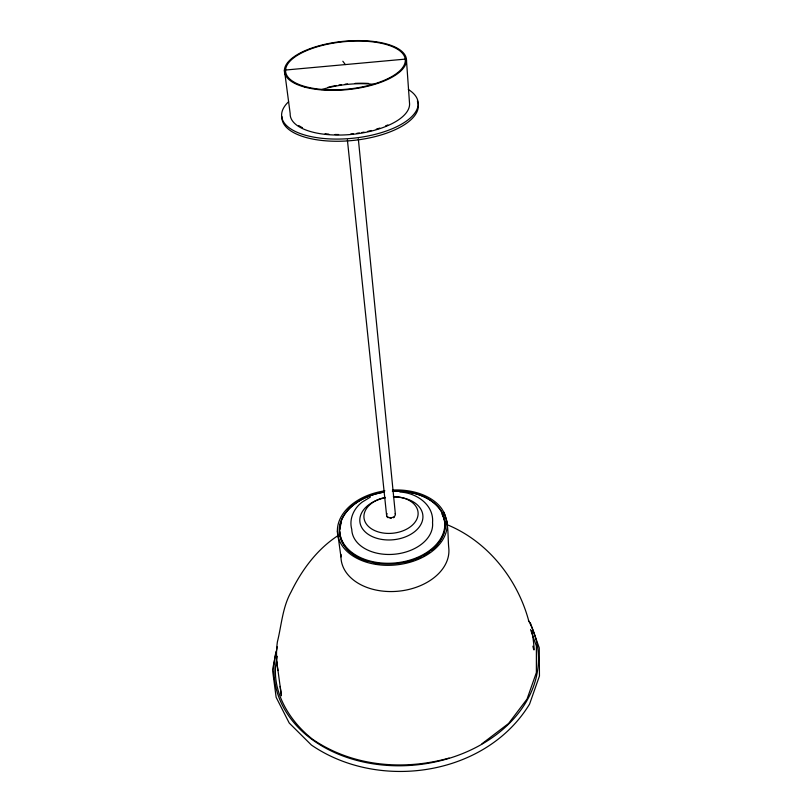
<?xml version="1.0" encoding="UTF-8"?>
<svg xmlns="http://www.w3.org/2000/svg" width="812" height="812" viewBox="0 0 812 812"><rect width="100%" height="100%" fill="white"/><g stroke="black" fill="none" stroke-linecap="round" stroke-linejoin="round"><path stroke-width="1.22" d="M277.917 670.509C276.324 661.069 276.009 651.447 277.379 641.947C281.541 625.189 282.495 607.224 291.112 591.887C301.952 569.679 317.34 548.942 338.299 535.423M277.257 656.329C269.249 688.089 288.027 720.041 312.549 739.224C352.225 766.508 403.442 770.862 449.087 758.063M272.548 669.606L277.268 646.88M481.942 743.772L508.566 723.492L527.049 699.061L536.377 672.569L536.397 646.058L530.561 629.584M370.323 497.137L362.365 501.968C353.89 508.17 348.805 519.041 351.779 529.434A40.539 27.567 -5.8 0 0 393.932 554.271A40.539 27.567 -5.8 0 0 432.542 522.674C434.166 504.719 416.191 492.651 399.89 492.052M285.58 70.025L405.229 59.124M446.549 524.471C487.433 540.954 517.721 579.129 528.856 621.353M341.03 554.434A54.13 37.697 -5.8 0 0 395.586 591.42A54.13 37.697 -5.8 0 0 448.762 547.927C447.29 533.048 449.909 515.387 437.739 504.1A55.064 37.464 -5.8 0 0 392.409 490.072M342.826 61.235L345.344 64.574M530.277 622.642L539.259 647.885L539.452 675.99L529.576 704.085C485.789 776.018 378.95 791.456 311.382 745.02L289.234 723.045L276.141 697.315L272.599 670.59M532.895 646.179C535.981 660.115 532.317 630.569 531.677 630.599M444.002 512.26L447.047 521.801A55.064 37.464 -5.8 0 1 397.575 564.756A55.064 37.464 -5.8 0 1 337.751 534.956A55.064 37.464 -5.8 0 1 384.878 490.834M442.418 512.859L445.25 521.954A53.257 36.236 -5.8 0 1 397.758 563.406A53.257 36.236 -5.8 0 1 339.639 535.169A53.257 36.236 -5.8 0 1 383.893 492.143A52.719 35.86 -5.8 0 0 349.728 550.668A52.719 35.86 -5.8 0 0 439.079 541.015A52.719 35.86 -5.8 0 0 392.369 491.25A53.257 36.236 -5.8 0 1 442.418 512.859L442.682 516.574M337.386 530.967L340.949 556.89M276.669 660.887L281.419 695.782L280.15 686.384M284.433 70.126L290.178 113.609A59.956 25.324 -5.8 0 0 350.875 134.487A59.956 25.324 -5.8 0 0 409.492 102.819L406.386 59.012M347.384 139.837L386.573 515.092M358.325 138.852L395.393 514.351M408.314 89.482A68.594 28.978 -5.8 0 1 352.905 138.253A68.594 28.978 -5.8 0 1 288.605 101.703M417.358 101.023A68.523 29.029 -5.8 0 1 355.088 140.232A68.523 29.029 -5.8 0 1 281.906 116.512M327.987 87.31A59.956 25.324 -5.8 0 1 336.361 85.504M338.827 85.087A59.956 25.324 -5.8 0 1 341.314 84.702M345.07 84.204A59.956 25.324 -5.8 0 1 347.577 83.93M355.088 83.382A59.956 25.324 -5.8 0 1 368.587 83.443M387.832 124.946A58.819 24.837 -5.8 0 1 385.588 125.911M379.762 128.083A58.819 24.837 -5.8 0 1 376.291 129.179M371.449 130.509A58.819 24.837 -5.8 0 1 367.714 131.392M364.121 132.123A58.819 24.837 -5.8 0 1 361.736 132.559M359.32 132.945A58.819 24.837 -5.8 0 1 356.884 133.3M353.22 133.736A58.819 24.837 -5.8 0 1 350.794 133.98M338.624 134.528A58.819 24.837 -5.8 0 1 335.072 134.487M328.789 134.142A58.819 24.837 -5.8 0 1 325.125 133.787M302.429 127.697A58.819 24.837 -5.8 0 1 298.704 125.515M321.664 89.604A58.819 24.837 -5.8 0 1 373.723 84.346M393.485 496.985A31.658 21.366 -5.8 0 1 418.992 527.333A31.658 21.366 -5.8 0 1 365.816 532.469A31.658 21.366 -5.8 0 1 385.416 497.766M443.991 532.449A52.678 35.87 -5.8 0 1 431.882 550.11M428.98 552.353A52.678 35.87 -5.8 0 1 423.57 555.784M421.266 557.012A52.678 35.87 -5.8 0 1 415.693 559.509M413.338 560.381A52.678 35.87 -5.8 0 1 409.745 561.539M408.527 561.884A52.678 35.87 -5.8 0 1 406.274 562.472M379.255 564.076A52.678 35.87 -5.8 0 1 374.332 563.284M367.298 561.498A52.678 35.87 -5.8 0 1 356.975 557.022M355.96 556.423A52.678 35.87 -5.8 0 1 339.863 531.758M339.934 529.424A52.678 35.87 -5.8 0 1 341.487 522.4M441.982 513.986A52.678 35.87 -5.8 0 1 444.611 521.832M444.763 522.989A52.678 35.87 -5.8 0 1 444.529 530.084M395.2 513.59A4.425 2.984 -5.8 0 1 390.592 517.731A4.425 2.984 -5.8 0 1 387.07 513.549M393.353 496.619A27.182 18.29 -5.8 0 1 414.678 522.664A27.182 18.29 -5.8 0 1 369.237 527.15A27.182 18.29 -5.8 0 1 385.243 497.421M394.307 517.183A4.425 2.984 -5.8 0 1 393.414 517.731M391.232 518.32A4.425 2.984 -5.8 0 1 390.085 518.32M388.055 517.711A4.425 2.984 -5.8 0 1 386.827 516.462M528.47 620.541A132.559 101.094 -5.8 0 1 420.251 764.468A132.559 101.094 -5.8 0 1 275.989 651.894M305.251 86.59A60.129 23.771 -5.8 0 0 403.97 65.467A60.129 23.771 -5.8 0 0 327.094 44.295A60.129 23.771 -5.8 0 0 305.251 86.59M304.51 87.036A61.296 24.228 -5.8 0 0 405.107 65.488A61.296 24.228 -5.8 0 0 326.708 43.919A61.296 24.228 -5.8 0 0 304.51 87.036"/></g></svg>
